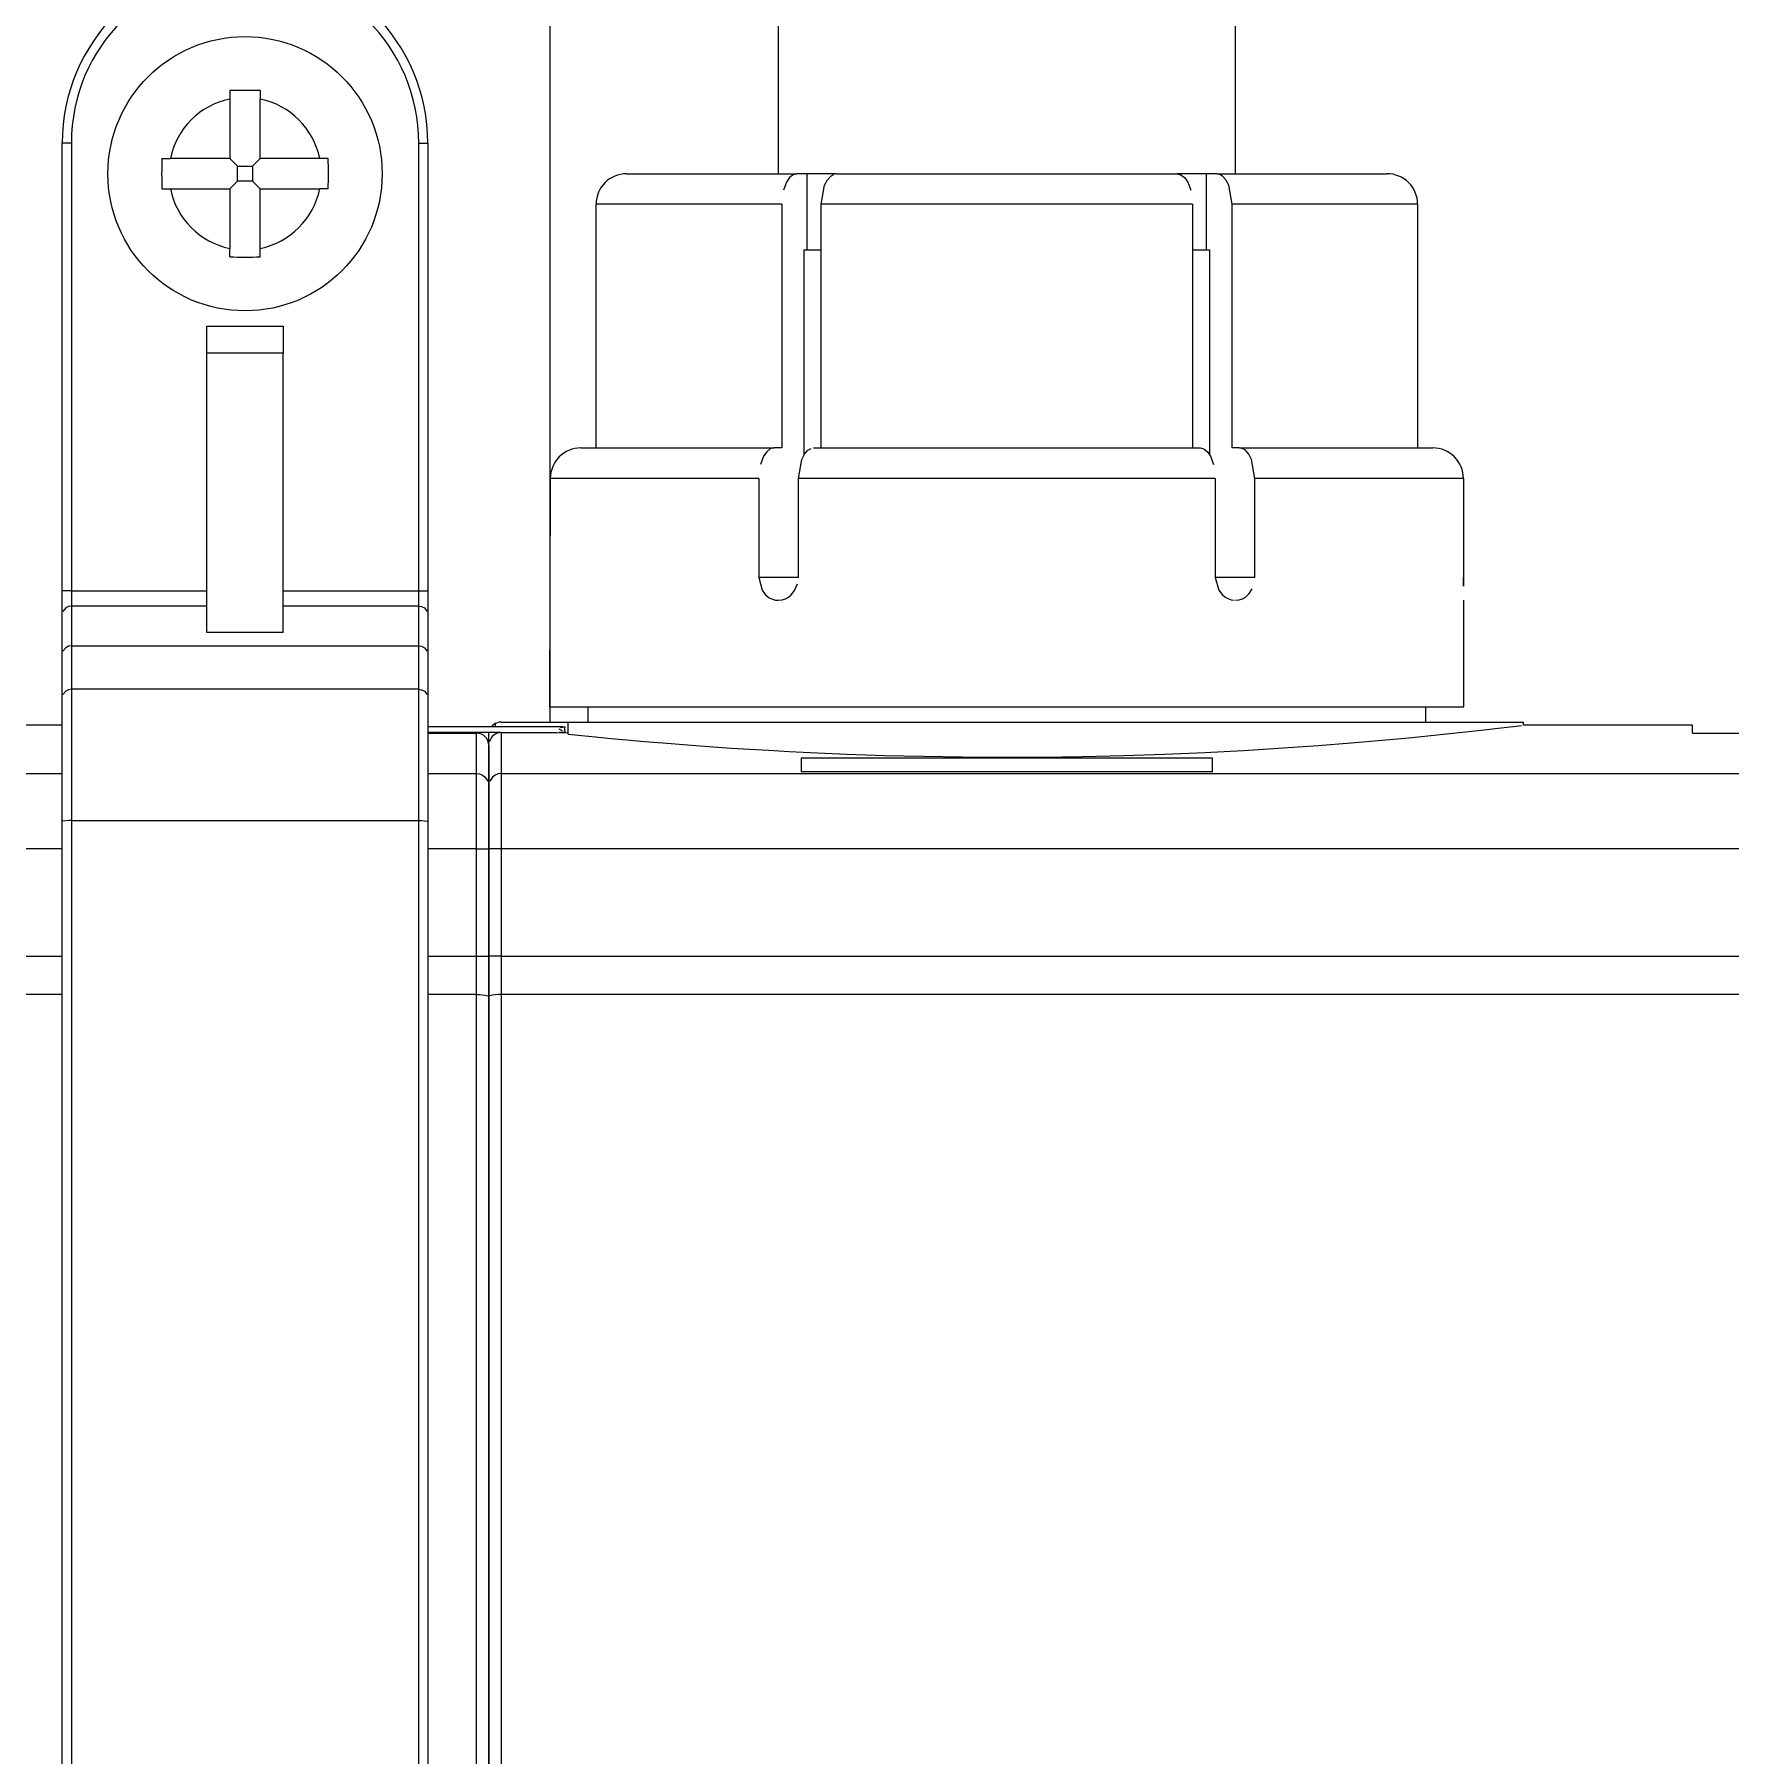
# Model space of a CAD drawing. Header units: millimetres. Extents: x 441156 to 441876, y 4514765 to 4515211.
# Drawn here: x 441489.9569 to 441490.2353, y 4514936.167 to 4514936.4494 of the extents above; entities that cross this region are included whole.
import ezdxf

# ---------------------------------------------------------------- set-up
doc = ezdxf.new("R2010")
doc.units = ezdxf.units.MM
for name, color, linetype in [('Collettore SL', 7, 'Continuous'), ('Flussometro', 1, 'Continuous'), ('Staffa', 8, 'Continuous')]:
    doc.layers.add(name, color=color, linetype=linetype)

msp = doc.modelspace()

# ---------------------------------------------------------------- linework, layer by layer
at = {"layer": 'Collettore SL', "color": 254, "linetype": 'Continuous'}
for p, q in [((441490.0477503174, 4514936.339062223), (441490.0477503174, 4514936.336562224)), ((441490.1852503174, 4514936.336562224), (441490.1852503174, 4514936.339062223)), ((441489.9615003174, 4514936.336063356), (441489.9512590252, 4514936.336063356)), ((441490.0215003174, 4514936.335859588), (441490.0315003174, 4514936.335859588)), ((441490.0315003174, 4514936.335859588), (441490.0426849187, 4514936.335873598)), ((441490.0325526534, 4514936.336323454), (441490.0325526534, 4514936.335860928)), ((441490.0335003174, 4514936.336562224), (441490.0445003174, 4514936.336562224)), ((441490.0440003175, 4514936.335843164), (441490.0440003175, 4514936.335754317)), ((441490.0440003175, 4514936.335126411), (441490.0440003175, 4514936.335754317)), ((441490.0440003175, 4514936.335126411), (441490.0440003175, 4514936.33495097)), ((441490.0445003174, 4514936.336562224), (441490.2012503174, 4514936.336562224)), ((441490.0445003174, 4514936.334609402), (441490.0445003174, 4514936.336562224)), ((441490.2012590252, 4514936.336063356), (441490.2012503174, 4514936.336562224)), ((441490.2290003175, 4514936.336063356), (441490.2012590252, 4514936.336063356)), ((441490.2290003175, 4514936.334767333), (441490.2290003175, 4514936.336063356)), ((441490.0215003174, 4514936.334906233), (441490.0315003174, 4514936.334906233)), ((441490.0215003174, 4514936.334755926), (441490.0295003174, 4514936.334753773)), ((441490.0295003174, 4514936.328120897), (441490.0295003174, 4514936.334753773)), ((441490.0315003174, 4514936.334912981), (441490.0334434622, 4514936.334907081)), ((441490.0315003174, 4514936.334906233), (441490.0315003174, 4514936.334912981)), ((441490.0315003174, 4514936.33278923), (441490.0315003174, 4514936.334906233)), ((441490.0315003174, 4514936.33274942), (441490.0315003174, 4514936.33278923)), ((441490.0315003174, 4514936.326143919), (441490.0315003174, 4514936.33274942)), ((441490.0315003174, 4514936.33274942), (441490.0315003174, 4514936.326143919)), ((441490.0334434622, 4514936.334907081), (441490.0426849187, 4514936.334878815)), ((441490.0335003174, 4514936.33484994), (441490.0335003174, 4514936.328120897)), ((441490.0335003174, 4514936.33484994), (441490.0445003174, 4514936.334815464)), ((441490.0426849187, 4514936.334878815), (441490.0426848975, 4514936.334821187)), ((441490.0440003175, 4514936.334817042), (441490.0440003175, 4514936.33495097)), ((441490.2290003175, 4514936.334767333), (441490.2795003174, 4514936.334753773)), ((441490.0827503175, 4514936.330682086), (441490.0827503175, 4514936.32840766)), ((441490.1502503174, 4514936.330682086), (441490.0827503175, 4514936.330682086)), ((441490.1502503174, 4514936.32840766), (441490.1502503174, 4514936.330682086)), ((441489.7835003174, 4514936.328120897), (441489.9615003174, 4514936.328120897)), ((441490.0215003174, 4514936.328120897), (441490.0295003174, 4514936.328120897)), ((441490.0295003174, 4514936.315764782), (441490.0295003174, 4514936.328120897)), ((441490.0335003174, 4514936.328120897), (441490.0335003174, 4514936.315764782)), ((441490.0335003174, 4514936.328120897), (441490.2795003174, 4514936.328120897)), ((441490.1502503174, 4514936.32840766), (441490.0827503175, 4514936.32840766)), ((441490.0315003174, 4514936.315764782), (441490.0315003174, 4514936.326143919)), ((441490.0315003174, 4514936.326143919), (441490.0315003174, 4514936.315764782)), ((441489.9615003174, 4514936.315764782), (441489.7835003174, 4514936.315764782)), ((441490.0295003174, 4514936.315764782), (441490.0215003174, 4514936.315764782)), ((441490.0295003174, 4514936.298153319), (441490.0295003174, 4514936.315764782)), ((441490.0295003174, 4514936.315764782), (441490.0315003174, 4514936.315764782)), ((441490.0335003174, 4514936.315764782), (441490.0315003174, 4514936.315764782)), ((441490.0315003174, 4514936.298153319), (441490.0315003174, 4514936.315764782)), ((441490.0315003174, 4514936.315764782), (441490.0315003174, 4514936.298153319)), ((441490.2795003174, 4514936.315764782), (441490.0335003174, 4514936.315764782)), ((441490.0335003174, 4514936.315764782), (441490.0335003174, 4514936.298153319)), ((441489.7835003174, 4514936.298153319), (441489.9615003174, 4514936.298153319)), ((441490.0215003174, 4514936.298153319), (441490.0295003174, 4514936.298153319)), ((441490.0295003174, 4514936.291894717), (441490.0295003174, 4514936.298153319)), ((441490.0295003174, 4514936.298153319), (441490.0315003174, 4514936.298153319)), ((441490.0335003174, 4514936.298153319), (441490.0315003174, 4514936.298153319)), ((441490.0315003174, 4514936.291477477), (441490.0315003174, 4514936.298153319)), ((441490.0315003174, 4514936.298153319), (441490.0315003174, 4514936.291477477)), ((441490.0335003174, 4514936.298153319), (441490.0335003174, 4514936.291894717)), ((441490.0335003174, 4514936.298153319), (441490.2795003174, 4514936.298153319)), ((441489.9615003174, 4514936.291894717), (441489.7835003174, 4514936.291894717)), ((441490.0295003174, 4514936.291894717), (441490.0215003174, 4514936.291894717)), ((441490.0295003174, 4514936.11122973), (441490.0295003174, 4514936.291894717)), ((441490.0315003174, 4514936.11164697), (441490.0315003174, 4514936.291477477)), ((441490.0315003174, 4514936.291477477), (441490.0315003174, 4514936.11164697)), ((441490.0335003174, 4514936.291894717), (441490.0335003174, 4514936.11122973)), ((441490.2795003174, 4514936.291894717), (441490.0335003174, 4514936.291894717))]:
    msp.add_line(p, q, dxfattribs=at)
for points in [[(441490.0426849187, 4514936.335873598, 0), (441490.0427887762, 4514936.335873624, 0), (441490.0428923685, 4514936.335873448, 0), (441490.0429979389, 4514936.335873056, 0), (441490.0431017014, 4514936.335872453, 0), (441490.0432000724, 4514936.335871668, 0), (441490.0432953424, 4514936.335870691, 0), (441490.0433894379, 4514936.33586949, 0), (441490.043478868, 4514936.3358681, 0), (441490.0435606733, 4514936.335866572, 0), (441490.0436368918, 4514936.335864882, 0), (441490.0437089166, 4514936.335862982, 0), (441490.0437739451, 4514936.335860931, 0), (441490.0438299723, 4514936.335858805, 0), (441490.0438785549, 4514936.335856561, 0), (441490.0439203965, 4514936.335854144, 0), (441490.0439536971, 4514936.335851632, 0), (441490.0439738538, 4514936.335849585, 0), (441490.0439883864, 4514936.335847499, 0), (441490.0439973276, 4514936.335845342, 0), (441490.0440003175, 4514936.335843164, 0)], [(441490.0440003175, 4514936.335754317, 0), (441490.0435716921, 4514936.335696205, 0), (441490.0432621976, 4514936.335632272, 0), (441490.0430711693, 4514936.335561375, 0), (441490.0430053282, 4514936.335484757, 0), (441490.0430052925, 4514936.335482865, 0)], [(441490.0430052925, 4514936.335482865, 0), (441490.0430646281, 4514936.335403058, 0), (441490.0432479503, 4514936.335316343, 0), (441490.043561087, 4514936.335223448, 0), (441490.0440003175, 4514936.335126411, 0)], [(441490.0445003174, 4514936.334609402, 0), (441490.046685179, 4514936.334383881, 0), (441490.0490299968, 4514936.334149499, 0), (441490.0515364042, 4514936.333907736, 0), (441490.0541584159, 4514936.33366453, 0), (441490.0570343509, 4514936.333409198, 0), (441490.0600594541, 4514936.333153539, 0), (441490.0654945392, 4514936.332727522, 0), (441490.0712821056, 4514936.332321011, 0), (441490.0773830232, 4514936.331945222, 0), (441490.0807658901, 4514936.331760207, 0), (441490.0842271493, 4514936.33158817, 0), (441490.0902586613, 4514936.331330146, 0), (441490.0933452595, 4514936.331218649, 0), (441490.0964431005, 4514936.331120741, 0), (441490.1028959421, 4514936.330961843, 0), (441490.109194572, 4514936.330865478, 0), (441490.1155348821, 4514936.330827104, 0), (441490.1220287081, 4514936.330848787, 0), (441490.1288884804, 4514936.330938715, 0), (441490.1357106431, 4514936.331096416, 0), (441490.1424450596, 4514936.331318816, 0), (441490.1490008805, 4514936.331598937, 0), (441490.1553336272, 4514936.331929049, 0), (441490.1586184519, 4514936.332123292, 0), (441490.1618269098, 4514936.332328177, 0), (441490.1676011297, 4514936.332734603, 0), (441490.1730231387, 4514936.33316029, 0), (441490.1780564581, 4514936.333593581, 0), (441490.1805802135, 4514936.333824629, 0), (441490.1829824376, 4514936.334053097, 0), (441490.1870968547, 4514936.334463747, 0), (441490.1907295538, 4514936.334846588, 0), (441490.1938556876, 4514936.335191235, 0), (441490.1953136136, 4514936.335356766, 0), (441490.1966195712, 4514936.335507633, 0), (441490.1986080153, 4514936.335742038, 0), (441490.2000498684, 4514936.335915552, 0), (441490.2009351268, 4514936.336023558, 0), (441490.2011778529, 4514936.336053368, 0), (441490.2012590252, 4514936.336063356, 0)], [(441490.0325526534, 4514936.334613698, 0), (441490.0325076576, 4514936.334588771, 0), (441490.0324633574, 4514936.334562598, 0), (441490.032419468, 4514936.334535001, 0), (441490.0323764575, 4514936.334506273, 0), (441490.0322913495, 4514936.334444177, 0), (441490.0322100589, 4514936.334377729, 0), (441490.0321608679, 4514936.334333754, 0), (441490.032113585, 4514936.334288534, 0), (441490.0320241328, 4514936.33419405, 0), (441490.0319408519, 4514936.334093695, 0), (441490.0318651337, 4514936.333989517, 0), (441490.0318164285, 4514936.333914363, 0), (441490.0317715297, 4514936.333838052, 0), (441490.0316922497, 4514936.33368134, 0), (441490.0316261862, 4514936.333518228, 0), (441490.0315742336, 4514936.333351806, 0), (441490.031542741, 4514936.333217232, 0), (441490.0315199749, 4514936.333081461, 0), (441490.0315058081, 4514936.33294397, 0), (441490.0315003804, 4514936.332805815, 0), (441490.0315003174, 4514936.33278923, 0)], [(441490.0440003175, 4514936.33495097, 0), (441490.0439960193, 4514936.334945071, 0), (441490.043983035, 4514936.334939155, 0), (441490.0439608902, 4514936.334933179, 0), (441490.0439296703, 4514936.334927276, 0), (441490.0438912812, 4514936.334921732, 0), (441490.0438446895, 4514936.33491634, 0), (441490.0437891919, 4514936.334911069, 0), (441490.0437256247, 4514936.334906043, 0), (441490.0436574944, 4514936.334901506, 0), (441490.043582577, 4514936.334897275, 0), (441490.0435000208, 4514936.334893336, 0), (441490.0434113221, 4514936.33488979, 0), (441490.043321245, 4514936.334886804, 0), (441490.0432265723, 4514936.334884245, 0), (441490.0431264043, 4514936.334882113, 0), (441490.0430227256, 4514936.334880479, 0), (441490.0429401692, 4514936.334879566, 0), (441490.0428563699, 4514936.334878979, 0), (441490.0427708955, 4514936.334878725, 0), (441490.0426849187, 4514936.334878815, 0)], [(441490.0295003174, 4514936.328120897, 0), (441490.0295701164, 4514936.328119692, 0), (441490.0296398304, 4514936.328116081, 0), (441490.0297093744, 4514936.328110066, 0), (441490.0297786637, 4514936.328101656, 0), (441490.0298476138, 4514936.328090861, 0), (441490.0299161408, 4514936.328077695, 0), (441490.0299841612, 4514936.328062172, 0), (441490.0300515922, 4514936.328044312, 0), (441490.0301183514, 4514936.328024137, 0), (441490.0301843577, 4514936.328001671, 0), (441490.0302495306, 4514936.327976941, 0), (441490.0303137907, 4514936.327949977, 0), (441490.0303770597, 4514936.327920815, 0), (441490.0304392605, 4514936.327889486, 0), (441490.0305003175, 4514936.327856032, 0), (441490.030560156, 4514936.327820491, 0), (441490.0306187032, 4514936.327782908, 0), (441490.0306758879, 4514936.327743327, 0), (441490.0307316404, 4514936.327701799, 0), (441490.0307858926, 4514936.327658372, 0), (441490.0308385786, 4514936.327613099, 0), (441490.0308896342, 4514936.327566038, 0), (441490.030938997, 4514936.327517243, 0), (441490.0309866071, 4514936.327466775, 0), (441490.0310324063, 4514936.327414695, 0), (441490.031076339, 4514936.327361068, 0), (441490.0311183514, 4514936.327305957, 0), (441490.0311583926, 4514936.32724943, 0), (441490.0311964136, 4514936.327191557, 0), (441490.0312323683, 4514936.327132408, 0), (441490.0312662126, 4514936.327072053, 0), (441490.0312979055, 4514936.327010568, 0), (441490.0313274083, 4514936.326948028, 0), (441490.0313546851, 4514936.326884507, 0), (441490.0313797027, 4514936.326820085, 0), (441490.0314024304, 4514936.326754838, 0), (441490.0314228408, 4514936.326688848, 0), (441490.0314409089, 4514936.326622193, 0), (441490.0314566126, 4514936.326554955, 0), (441490.0314699329, 4514936.326487217, 0), (441490.0314808536, 4514936.32641906, 0), (441490.0314893613, 4514936.326350569, 0), (441490.0314954455, 4514936.326281825, 0), (441490.0314990991, 4514936.326212914, 0), (441490.0315003174, 4514936.326143919, 0)], [(441490.0335003174, 4514936.328120897, 0), (441490.0334305185, 4514936.328119692, 0), (441490.0333608045, 4514936.328116081, 0), (441490.0332912605, 4514936.328110066, 0), (441490.0332219712, 4514936.328101656, 0), (441490.0331530211, 4514936.328090861, 0), (441490.0330844941, 4514936.328077695, 0), (441490.0330164736, 4514936.328062172, 0), (441490.0329490427, 4514936.328044312, 0), (441490.0328822834, 4514936.328024137, 0), (441490.0328162772, 4514936.328001671, 0), (441490.0327511043, 4514936.327976941, 0), (441490.0326868442, 4514936.327949977, 0), (441490.0326235751, 4514936.327920815, 0), (441490.0325613743, 4514936.327889486, 0), (441490.0325003174, 4514936.327856032, 0), (441490.0324404789, 4514936.327820491, 0), (441490.0323819316, 4514936.327782908, 0), (441490.0323247469, 4514936.327743327, 0), (441490.0322689945, 4514936.327701799, 0), (441490.0322147422, 4514936.327658372, 0), (441490.0321620562, 4514936.327613099, 0), (441490.0321110007, 4514936.327566038, 0), (441490.0320616378, 4514936.327517243, 0), (441490.0320140278, 4514936.327466775, 0), (441490.0319682286, 4514936.327414695, 0), (441490.0319242959, 4514936.327361068, 0), (441490.0318822835, 4514936.327305957, 0), (441490.0318422423, 4514936.32724943, 0), (441490.0318042213, 4514936.327191557, 0), (441490.0317682666, 4514936.327132408, 0), (441490.0317344223, 4514936.327072053, 0), (441490.0317027293, 4514936.327010568, 0), (441490.0316732265, 4514936.326948028, 0), (441490.0316459498, 4514936.326884507, 0), (441490.0316209322, 4514936.326820085, 0), (441490.0315982044, 4514936.326754838, 0), (441490.0315777941, 4514936.326688848, 0), (441490.031559726, 4514936.326622193, 0), (441490.0315440223, 4514936.326554955, 0), (441490.0315307019, 4514936.326487217, 0), (441490.0315197813, 4514936.32641906, 0), (441490.0315112736, 4514936.326350569, 0), (441490.0315051893, 4514936.326281825, 0), (441490.0315015358, 4514936.326212914, 0), (441490.0315003174, 4514936.326143919, 0)], [(441489.9630003175, 4514936.320455349, 0), (441489.9629479682, 4514936.320455187, 0), (441489.9628956827, 4514936.320454703, 0), (441489.9628435248, 4514936.320453894, 0), (441489.9627915578, 4514936.320452766, 0), (441489.9627398452, 4514936.320451315, 0), (441489.9626884499, 4514936.320449547, 0), (441489.9626374346, 4514936.320447463, 0), (441489.9625868614, 4514936.320445064, 0), (441489.9625367919, 4514936.320442354, 0), (441489.9624872872, 4514936.320439338, 0), (441489.9624384075, 4514936.320436017, 0), (441489.9623902125, 4514936.320432395, 0), (441489.9623427607, 4514936.320428479, 0), (441489.9622961101, 4514936.320424272, 0), (441489.9622503174, 4514936.320419778, 0), (441489.9622054385, 4514936.320415005, 0), (441489.9621615281, 4514936.320409958, 0), (441489.9621186396, 4514936.320404642, 0), (441489.9620768252, 4514936.320399066, 0), (441489.962036136, 4514936.320393233, 0), (441489.9619966215, 4514936.320387153, 0), (441489.9619583299, 4514936.320380833, 0), (441489.9619213077, 4514936.32037428, 0), (441489.9618856002, 4514936.320367502, 0), (441489.9618512508, 4514936.320360508, 0), (441489.9618183013, 4514936.320353306, 0), (441489.961786792, 4514936.320345905, 0), (441489.9617567611, 4514936.320338313, 0), (441489.9617282453, 4514936.320330541, 0), (441489.9617012793, 4514936.320322597, 0), (441489.9616758961, 4514936.320314492, 0), (441489.9616521264, 4514936.320306235, 0), (441489.9616299993, 4514936.320297835, 0), (441489.9616095417, 4514936.320289304, 0), (441489.9615907785, 4514936.320280653, 0), (441489.9615737327, 4514936.320271891, 0), (441489.9615584249, 4514936.320263028, 0), (441489.9615448738, 4514936.320254076, 0), (441489.961533096, 4514936.320245047, 0), (441489.9615231058, 4514936.32023595, 0), (441489.9615149153, 4514936.320226796, 0), (441489.9615085346, 4514936.320217598, 0), (441489.9615039714, 4514936.320208366, 0), (441489.9615012312, 4514936.320199111, 0), (441489.9615003174, 4514936.320189846, 0)], [(441490.0200003174, 4514936.320455349, 0), (441490.0200526667, 4514936.320455187, 0), (441490.0201049522, 4514936.320454703, 0), (441490.0201571101, 4514936.320453894, 0), (441490.0202090771, 4514936.320452766, 0), (441490.0202607897, 4514936.320451315, 0), (441490.020312185, 4514936.320449547, 0), (441490.0203632003, 4514936.320447463, 0), (441490.0204137735, 4514936.320445064, 0), (441490.0204638429, 4514936.320442354, 0), (441490.0205133476, 4514936.320439338, 0), (441490.0205622273, 4514936.320436017, 0), (441490.0206104224, 4514936.320432395, 0), (441490.0206578742, 4514936.320428479, 0), (441490.0207045248, 4514936.320424272, 0), (441490.0207503174, 4514936.320419778, 0), (441490.0207951964, 4514936.320415005, 0), (441490.0208391068, 4514936.320409958, 0), (441490.0208819953, 4514936.320404642, 0), (441490.0209238097, 4514936.320399066, 0), (441490.0209644989, 4514936.320393233, 0), (441490.0210040134, 4514936.320387153, 0), (441490.021042305, 4514936.320380833, 0), (441490.0210793272, 4514936.32037428, 0), (441490.0211150346, 4514936.320367502, 0), (441490.0211493841, 4514936.320360508, 0), (441490.0211823336, 4514936.320353306, 0), (441490.0212138429, 4514936.320345905, 0), (441490.0212438738, 4514936.320338313, 0), (441490.0212723896, 4514936.320330541, 0), (441490.0212993555, 4514936.320322597, 0), (441490.0213247388, 4514936.320314492, 0), (441490.0213485085, 4514936.320306235, 0), (441490.0213706356, 4514936.320297835, 0), (441490.0213910932, 4514936.320289304, 0), (441490.0214098564, 4514936.320280653, 0), (441490.0214269022, 4514936.320271891, 0), (441490.02144221, 4514936.320263028, 0), (441490.021455761, 4514936.320254076, 0), (441490.0214675388, 4514936.320245047, 0), (441490.0214775291, 4514936.32023595, 0), (441490.0214857195, 4514936.320226796, 0), (441490.0214921003, 4514936.320217598, 0), (441490.0214966635, 4514936.320208366, 0), (441490.0214994037, 4514936.320199111, 0), (441490.0215003174, 4514936.320189846, 0)], [(441490.0295003174, 4514936.291894717, 0), (441490.0295701164, 4514936.291894463, 0), (441490.0296398304, 4514936.291893701, 0), (441490.0297093744, 4514936.291892432, 0), (441490.0297786637, 4514936.291890657, 0), (441490.0298476138, 4514936.291888379, 0), (441490.0299161408, 4514936.291885599, 0), (441490.0299841612, 4514936.291882323, 0), (441490.0300515922, 4514936.291878554, 0), (441490.0301183514, 4514936.291874296, 0), (441490.0301843577, 4514936.291869555, 0), (441490.0302495306, 4514936.291864336, 0), (441490.0303137907, 4514936.291858645, 0), (441490.0303770597, 4514936.29185249, 0), (441490.0304392605, 4514936.291845879, 0), (441490.0305003175, 4514936.291838817, 0), (441490.030560156, 4514936.291831316, 0), (441490.0306187032, 4514936.291823385, 0), (441490.0306758879, 4514936.291815031, 0), (441490.0307316404, 4514936.291806267, 0), (441490.0307858926, 4514936.291797101, 0), (441490.0308385786, 4514936.291787547, 0), (441490.0308896342, 4514936.291777615, 0), (441490.030938997, 4514936.291767317, 0), (441490.0309866071, 4514936.291756665, 0), (441490.0310324063, 4514936.291745674, 0), (441490.031076339, 4514936.291734356, 0), (441490.0311183514, 4514936.291722725, 0), (441490.0311583926, 4514936.291710795, 0), (441490.0311964136, 4514936.291698581, 0), (441490.0312323683, 4514936.291686097, 0), (441490.0312662126, 4514936.291673359, 0), (441490.0312979055, 4514936.291660383, 0), (441490.0313274083, 4514936.291647184, 0), (441490.0313546851, 4514936.291633778, 0), (441490.0313797027, 4514936.291620182, 0), (441490.0314024304, 4514936.291606411, 0), (441490.0314228408, 4514936.291592484, 0), (441490.0314409089, 4514936.291578417, 0), (441490.0314566126, 4514936.291564226, 0), (441490.0314699329, 4514936.29154993, 0), (441490.0314808536, 4514936.291535546, 0), (441490.0314893613, 4514936.291521091, 0), (441490.0314954455, 4514936.291506582, 0), (441490.0314990991, 4514936.291492038, 0), (441490.0315003174, 4514936.291477477, 0)], [(441490.0335003174, 4514936.291894717, 0), (441490.0334305185, 4514936.291894463, 0), (441490.0333608045, 4514936.291893701, 0), (441490.0332912605, 4514936.291892432, 0), (441490.0332219712, 4514936.291890657, 0), (441490.0331530211, 4514936.291888379, 0), (441490.0330844941, 4514936.291885599, 0), (441490.0330164736, 4514936.291882323, 0), (441490.0329490427, 4514936.291878554, 0), (441490.0328822834, 4514936.291874296, 0), (441490.0328162772, 4514936.291869555, 0), (441490.0327511043, 4514936.291864336, 0), (441490.0326868442, 4514936.291858645, 0), (441490.0326235751, 4514936.29185249, 0), (441490.0325613743, 4514936.291845879, 0), (441490.0325003174, 4514936.291838817, 0), (441490.0324404789, 4514936.291831316, 0), (441490.0323819316, 4514936.291823385, 0), (441490.0323247469, 4514936.291815031, 0), (441490.0322689945, 4514936.291806267, 0), (441490.0322147422, 4514936.291797101, 0), (441490.0321620562, 4514936.291787547, 0), (441490.0321110007, 4514936.291777615, 0), (441490.0320616378, 4514936.291767317, 0), (441490.0320140278, 4514936.291756665, 0), (441490.0319682286, 4514936.291745674, 0), (441490.0319242959, 4514936.291734356, 0), (441490.0318822835, 4514936.291722725, 0), (441490.0318422423, 4514936.291710795, 0), (441490.0318042213, 4514936.291698581, 0), (441490.0317682666, 4514936.291686097, 0), (441490.0317344223, 4514936.291673359, 0), (441490.0317027293, 4514936.291660383, 0), (441490.0316732265, 4514936.291647184, 0), (441490.0316459498, 4514936.291633778, 0), (441490.0316209322, 4514936.291620182, 0), (441490.0315982044, 4514936.291606411, 0), (441490.0315777941, 4514936.291592484, 0), (441490.031559726, 4514936.291578417, 0), (441490.0315440223, 4514936.291564226, 0), (441490.0315307019, 4514936.29154993, 0), (441490.0315197813, 4514936.291535546, 0), (441490.0315112736, 4514936.291521091, 0), (441490.0315051893, 4514936.291506582, 0), (441490.0315015358, 4514936.291492038, 0), (441490.0315003174, 4514936.291477477, 0)]]:
    msp.add_polyline3d(points, dxfattribs=at)
for centre, radius, start, end in [((441490.0335004095, 4514936.334562073), 0.002000176773845341, 118.2836077560888, 139.5181544073219), ((441490.0335003174, 4514936.334562223), 0.00199999999999978, 90, 118.2833302842241), ((441490.0294962644, 4514936.332752352), 0.002002813181127827, 359.9161678290432, 89.8839724256433), ((441490.0334937854, 4514936.33285652), 0.001993406944200693, 89.81225450562052, 118.1731815704158)]:
    msp.add_arc(centre, radius, start, end, dxfattribs=at)
at = {"layer": 'Flussometro', "color": 254, "linetype": 'Continuous'}
for p, q in [((441490.0790003174, 4514936.591562224), (441490.0790003174, 4514936.426562224)), ((441490.1540003174, 4514936.426562224), (441490.1540003174, 4514936.591562224)), ((441490.0541129188, 4514936.426562224), (441490.0820590229, 4514936.426562224)), ((441490.0837527222, 4514936.426562224), (441490.0820590229, 4514936.426562224)), ((441490.0837527222, 4514936.414062223), (441490.0837527222, 4514936.426562224)), ((441490.0885542134, 4514936.426562224), (441490.0837527222, 4514936.426562224)), ((441490.0885542134, 4514936.426562224), (441490.1444464215, 4514936.426562224)), ((441490.1492479127, 4514936.426562224), (441490.1444464215, 4514936.426562224)), ((441490.1492479127, 4514936.414062223), (441490.1492479127, 4514936.426562224)), ((441490.150941612, 4514936.426562224), (441490.1492479127, 4514936.426562224)), ((441490.150941612, 4514936.426562224), (441490.178887716, 4514936.426562224)), ((441490.0795548458, 4514936.421562224), (441490.0491045646, 4514936.421562224)), ((441490.0491045646, 4514936.381562224), (441490.0491045646, 4514936.421562224)), ((441490.0795548458, 4514936.421562224), (441490.0795548458, 4514936.381562224)), ((441490.0860500363, 4514936.381562224), (441490.0860500363, 4514936.421562224)), ((441490.1469505986, 4514936.421562224), (441490.0860500363, 4514936.421562224)), ((441490.1469505986, 4514936.421562224), (441490.1469505986, 4514936.381562224)), ((441490.1534457891, 4514936.381562224), (441490.1534457891, 4514936.421562224)), ((441490.1838960703, 4514936.421562224), (441490.1534457891, 4514936.421562224)), ((441490.1838960703, 4514936.421562224), (441490.1838960703, 4514936.381562224)), ((441490.0832527222, 4514936.380491567), (441490.0832527222, 4514936.414062223)), ((441490.0832527222, 4514936.414062223), (441490.0860500363, 4514936.414062223)), ((441490.1469505986, 4514936.414062223), (441490.1497479127, 4514936.414062223)), ((441490.1497479127, 4514936.414062223), (441490.1497479127, 4514936.380493348)), ((441490.046600836, 4514936.381562224), (441490.0783029814, 4514936.381562224)), ((441490.0795548458, 4514936.381562224), (441490.0783029814, 4514936.381562224)), ((441490.084798172, 4514936.381562224), (441490.1482024629, 4514936.381562224)), ((441490.1546976534, 4514936.381562224), (441490.1534457891, 4514936.381562224)), ((441490.1546976534, 4514936.381562224), (441490.1863997988, 4514936.381562224)), ((441490.0415003175, 4514936.339062223), (441490.0415941261, 4514936.376562224)), ((441490.0757996265, 4514936.376562224), (441490.0415941261, 4514936.376562224)), ((441490.0757996265, 4514936.376562224), (441490.0757996265, 4514936.360312223)), ((441490.1507058179, 4514936.376562224), (441490.082294817, 4514936.376562224)), ((441490.082294817, 4514936.360312223), (441490.082294817, 4514936.376562224)), ((441490.1507058179, 4514936.376562224), (441490.1507058179, 4514936.360312223)), ((441490.1572010083, 4514936.360312223), (441490.1572010083, 4514936.376562224)), ((441490.1914065088, 4514936.376562224), (441490.1572010083, 4514936.376562224)), ((441490.1914065088, 4514936.376562224), (441490.1914065088, 4514936.360312223)), ((441490.082294817, 4514936.360312223), (441490.0757996265, 4514936.360312223)), ((441490.1572010083, 4514936.360312223), (441490.1507058179, 4514936.360312223)), ((441490.1915003174, 4514936.339062223), (441490.1915003174, 4514936.35656531)), ((441490.0415003175, 4514936.339062223), (441490.1915003174, 4514936.339062223))]:
    msp.add_line(p, q, dxfattribs=at)
for points in [[(441490.0820590229, 4514936.426562224, 0), (441490.0818508085, 4514936.426544884, 0), (441490.0816440285, 4514936.426493103, 0), (441490.0814342516, 4514936.426404105, 0), (441490.0812290341, 4514936.426279653, 0), (441490.0810354199, 4514936.426125474, 0), (441490.080848867, 4514936.425939711, 0), (441490.0806656449, 4514936.425716789, 0), (441490.0804926119, 4514936.425463387, 0), (441490.0803356221, 4514936.425189867, 0), (441490.0801905245, 4514936.424891232, 0), (441490.0800547224, 4514936.424559747, 0), (441490.0799335832, 4514936.424206262, 0), (441490.079830977, 4514936.423844696, 0), (441490.0797437271, 4514936.423467347, 0), (441490.0796706664, 4514936.423065218, 0), (441490.0796150505, 4514936.422652076, 0), (441490.0795889113, 4514936.422384156, 0), (441490.0795701267, 4514936.422113781, 0), (441490.0795586719, 4514936.421838425, 0), (441490.0795548458, 4514936.421562224, 0)], [(441490.0860500363, 4514936.421562224, 0), (441490.0860586037, 4514936.421975492, 0), (441490.0860844842, 4514936.422388759, 0), (441490.0861286218, 4514936.422805063, 0), (441490.0861908399, 4514936.423215296, 0), (441490.0862673309, 4514936.423599589, 0), (441490.0863601469, 4514936.423972425, 0), (441490.0864706745, 4514936.424336043, 0), (441490.0865972398, 4514936.424681987, 0), (441490.0867330717, 4514936.424994265, 0), (441490.0868824146, 4514936.425284932, 0), (441490.0870469433, 4514936.425555187, 0), (441490.0872236811, 4514936.425798164, 0), (441490.0874037528, 4514936.42600341, 0), (441490.0875930175, 4514936.426179292, 0), (441490.0877932562, 4514936.426325827, 0), (441490.088000521, 4514936.426438496, 0), (441490.0881363738, 4514936.426492144, 0), (441490.0882739216, 4514936.426530812, 0), (441490.0884136278, 4514936.42655434, 0), (441490.0885542134, 4514936.426562224, 0)], [(441490.1444464215, 4514936.426562224, 0), (441490.1446539187, 4514936.426545033, 0), (441490.1448614159, 4514936.426493103, 0), (441490.1450704354, 4514936.426404529, 0), (441490.1452764103, 4514936.426279653, 0), (441490.145469371, 4514936.426126091, 0), (441490.1456565774, 4514936.425939711, 0), (441490.1458391531, 4514936.425717694, 0), (441490.1460128324, 4514936.425463387, 0), (441490.1461693078, 4514936.425190883, 0), (441490.1463149199, 4514936.424891232, 0), (441490.1464502618, 4514936.42456103, 0), (441490.1465718611, 4514936.424206262, 0), (441490.1466741509, 4514936.423845992, 0), (441490.1467617173, 4514936.423467347, 0), (441490.146834557, 4514936.42306673, 0), (441490.1468903938, 4514936.422652076, 0), (441490.1469165022, 4514936.42238456, 0), (441490.1469353177, 4514936.422113781, 0), (441490.1469467637, 4514936.421838848, 0), (441490.1469505986, 4514936.421562224, 0)], [(441490.1534457891, 4514936.421562224, 0), (441490.1534371472, 4514936.421976922, 0), (441490.1534113411, 4514936.422388759, 0), (441490.1533669923, 4514936.422806572, 0), (441490.1533049854, 4514936.423215296, 0), (441490.1532281879, 4514936.423600887, 0), (441490.1531356784, 4514936.423972425, 0), (441490.1530247029, 4514936.424337324, 0), (441490.1528985856, 4514936.424681987, 0), (441490.1527622499, 4514936.424995286, 0), (441490.1526134107, 4514936.425284932, 0), (441490.1524482484, 4514936.425556099, 0), (441490.1522721443, 4514936.425798164, 0), (441490.1520914274, 4514936.426004044, 0), (441490.1519028079, 4514936.426179292, 0), (441490.1517018193, 4514936.426326269, 0), (441490.1514953044, 4514936.426438496, 0), (441490.1513592419, 4514936.42649221, 0), (441490.1512219038, 4514936.426530812, 0), (441490.1510819776, 4514936.426554359, 0), (441490.150941612, 4514936.426562224, 0)], [(441490.0783029814, 4514936.381562224, 0), (441490.0780948903, 4514936.381544893, 0), (441490.077888233, 4514936.381493134, 0), (441490.0776785802, 4514936.381404181, 0), (441490.0774734845, 4514936.381279793, 0), (441490.0772799868, 4514936.381125698, 0), (441490.0770935453, 4514936.380940042, 0), (441490.0769104331, 4514936.380717258, 0), (441490.0767375006, 4514936.380464019, 0), (441490.0765805659, 4514936.380190626, 0), (441490.0764355151, 4514936.379892131, 0), (441490.0762997527, 4514936.379560812, 0), (441490.0761786397, 4514936.379207509, 0), (441490.0760760122, 4514936.378846006, 0), (441490.0759887353, 4514936.378468721, 0), (441490.0759156406, 4514936.378066662, 0), (441490.0758599824, 4514936.377653586, 0), (441490.0758337778, 4514936.377385304, 0), (441490.0758149463, 4514936.37711456, 0), (441490.0758034624, 4514936.376838815, 0), (441490.0757996265, 4514936.376562224, 0)], [(441490.082294817, 4514936.376562224, 0), (441490.0823033858, 4514936.376975586, 0), (441490.0823292706, 4514936.377388948, 0), (441490.0823734155, 4514936.377805345, 0), (441490.0824356448, 4514936.378215671, 0), (441490.0825121508, 4514936.378600053, 0), (441490.0826049868, 4514936.378972975, 0), (441490.0827155409, 4514936.379336677, 0), (441490.0828421395, 4514936.379682695, 0), (441490.0829779909, 4514936.379994995, 0), (441490.0831273569, 4514936.380285676, 0), (441490.083291915, 4514936.380555935, 0), (441490.0834686875, 4514936.3807989, 0), (441490.0836487401, 4514936.38100406, 0), (441490.0838379842, 4514936.381179849, 0), (441490.0840382027, 4514936.381326284, 0), (441490.084245446, 4514936.381438844, 0), (441490.0843810672, 4514936.381492342, 0), (441490.0845183769, 4514936.3815309, 0), (441490.0846578364, 4514936.381554362, 0), (441490.084798172, 4514936.381562224, 0)], [(441490.1482024629, 4514936.381562224, 0), (441490.1484098371, 4514936.381545042, 0), (441490.1486172113, 4514936.381493134, 0), (441490.1488261072, 4514936.381404605, 0), (441490.1490319598, 4514936.381279793, 0), (441490.1492248047, 4514936.381126314, 0), (441490.149411899, 4514936.380940042, 0), (441490.1495943656, 4514936.380718161, 0), (441490.1497679438, 4514936.380464019, 0), (441490.1499243643, 4514936.38019164, 0), (441490.1500699293, 4514936.379892131, 0), (441490.150205232, 4514936.379562094, 0), (441490.1503268047, 4514936.379207509, 0), (441490.1504291157, 4514936.378847302, 0), (441490.150516709, 4514936.378468721, 0), (441490.1505895827, 4514936.378068171, 0), (441490.1506454619, 4514936.377653586, 0), (441490.1506716355, 4514936.377385709, 0), (441490.1506904981, 4514936.37711456, 0), (441490.1507019732, 4514936.376839241, 0), (441490.1507058179, 4514936.376562224, 0)], [(441490.1572010083, 4514936.376562224, 0), (441490.1571923651, 4514936.376977016, 0), (441490.1571665548, 4514936.377388948, 0), (441490.1571221985, 4514936.377806854, 0), (441490.1570601806, 4514936.378215671, 0), (441490.1569833679, 4514936.378601352, 0), (441490.1568908386, 4514936.378972975, 0), (441490.1567798362, 4514936.379337958, 0), (441490.1566536858, 4514936.379682695, 0), (441490.1565173305, 4514936.379996018, 0), (441490.1563684684, 4514936.380285676, 0), (441490.1562032761, 4514936.380556847, 0), (441490.1560271379, 4514936.3807989, 0), (441490.1558464399, 4514936.381004692, 0), (441490.1556578412, 4514936.381179849, 0), (441490.1554568722, 4514936.381326727, 0), (441490.1552503794, 4514936.381438844, 0), (441490.1551145493, 4514936.381492406, 0), (441490.1549774486, 4514936.3815309, 0), (441490.1548377698, 4514936.381554381, 0), (441490.1546976534, 4514936.381562224, 0)], [(441490.0757996265, 4514936.360312223, 0), (441490.0758105217, 4514936.360001052, 0), (441490.0758430655, 4514936.359692028, 0), (441490.075899016, 4514936.359378519, 0), (441490.0759772958, 4514936.359071831, 0), (441490.0760743286, 4514936.358782505, 0), (441490.0761913359, 4514936.358503721, 0), (441490.0763318758, 4514936.358229917, 0), (441490.0764918289, 4514936.357971296, 0), (441490.0766650483, 4514936.357736181, 0), (441490.0768544965, 4514936.357518821, 0), (441490.0770651541, 4514936.357315331, 0), (441490.0772902529, 4514936.357133705, 0), (441490.0775215194, 4514936.356979422, 0), (441490.0777634432, 4514936.356848129, 0), (441490.0780218801, 4514936.356738062, 0), (441490.0782880698, 4514936.356654111, 0), (441490.0785521446, 4514936.35659827, 0), (441490.0788199403, 4514936.356568022, 0), (441490.0790003521, 4514936.356562223, 0)], [(441490.0790003521, 4514936.356562223, 0), (441490.0790974952, 4514936.356563927, 0), (441490.07937502, 4514936.356587185, 0), (441490.0796424904, 4514936.356635867, 0), (441490.0799061392, 4514936.356709835, 0), (441490.0801714844, 4514936.3568119, 0), (441490.0804288372, 4514936.356939447, 0), (441490.0806695101, 4514936.357087084, 0), (441490.0808990771, 4514936.357256913, 0), (441490.0811219257, 4514936.357453675, 0), (441490.0813295667, 4514936.357671262, 0), (441490.0815154012, 4514936.357901487, 0), (441490.0816839716, 4514936.358148342, 0), (441490.0818380442, 4514936.358417999, 0), (441490.0819713196, 4514936.358701502, 0), (441490.082079834, 4514936.358988342, 0), (441490.0821669074, 4514936.35928433, 0), (441490.0822333612, 4514936.359596365, 0), (441490.0822758903, 4514936.359913643, 0), (441490.0822900782, 4514936.360112649, 0), (441490.082294817, 4514936.360312223, 0)], [(441490.1507058179, 4514936.360312223, 0), (441490.1507173616, 4514936.360001052, 0), (441490.1507518243, 4514936.359692028, 0), (441490.1508110287, 4514936.359378519, 0), (441490.1508937564, 4514936.359071831, 0), (441490.1509961397, 4514936.358782505, 0), (441490.1511193559, 4514936.358503721, 0), (441490.1512670058, 4514936.358229917, 0), (441490.15143459, 4514936.357971296, 0), (441490.1516155226, 4514936.357736181, 0), (441490.1518127556, 4514936.357518821, 0), (441490.1520312723, 4514936.357315331, 0), (441490.1522638514, 4514936.357133705, 0), (441490.1525018168, 4514936.356979422, 0), (441490.1527496916, 4514936.356848129, 0), (441490.1530132929, 4514936.356738062, 0), (441490.1532835315, 4514936.356654111, 0), (441490.1535503498, 4514936.35659827, 0), (441490.1538196506, 4514936.356568022, 0), (441490.1540003521, 4514936.356562223, 0)], [(441490.1540003521, 4514936.356562223, 0), (441490.1540974088, 4514936.356563927, 0), (441490.1543737761, 4514936.356587185, 0), (441490.1546388433, 4514936.356635867, 0), (441490.1548989035, 4514936.356709835, 0), (441490.1551594145, 4514936.3568119, 0), (441490.1554109225, 4514936.356939447, 0), (441490.1556450994, 4514936.357087084, 0), (441490.1558675534, 4514936.357256913, 0), (441490.156082641, 4514936.357453675, 0), (441490.1562822997, 4514936.357671262, 0), (441490.1564603762, 4514936.357901487, 0), (441490.1566214114, 4514936.358148342, 0), (441490.1567681838, 4514936.358417999, 0), (441490.1568948268, 4514936.358701502, 0), (441490.1569977253, 4514936.358988342, 0), (441490.157080151, 4514936.35928433, 0), (441490.1571429755, 4514936.359596365, 0), (441490.1571831421, 4514936.359913643, 0), (441490.1571965358, 4514936.360112649, 0), (441490.1572010083, 4514936.360312223, 0)]]:
    msp.add_polyline3d(points, dxfattribs=at)
for centre, radius, start, end in [((441490.0541063238, 4514936.421554611), 0.005005083750811989, 89.92454121885257, 179.9128017693291), ((441490.1788954159, 4514936.421555813), 0.005003357747314086, 0.07344893960426101, 90.0881212110902), ((441490.0465955462, 4514936.376556105), 0.005004079301194064, 89.93945707189452, 179.929909808554), ((441490.1864059793, 4514936.376557066), 0.005002694482640901, 0.05909470045453704, 90.07074968208451), ((441490.266598604, 4514936.360320261), 0.07519222761189881, 180.0061240116545, 182.8647815825998)]:
    msp.add_arc(centre, radius, start, end, dxfattribs=at)
at = {"layer": 'Staffa', "color": 254, "linetype": 'Continuous'}
for p, q in [((441490.0415003175, 4514936.457280193), (441490.0415003175, 4514936.336562224)), ((441489.9890003175, 4514936.440216388), (441489.9890003175, 4514936.438809673)), ((441489.9940003174, 4514936.440216388), (441489.9940003174, 4514936.438809673)), ((441489.9890003175, 4514936.438809673), (441489.9890003175, 4514936.429062225)), ((441489.9940003174, 4514936.429062225), (441489.9940003174, 4514936.438809673)), ((441489.9630003175, 4514936.431562223), (441489.9615003174, 4514936.431562223)), ((441489.9615003174, 4514936.358118599), (441489.9615003174, 4514936.431562223)), ((441489.9630003175, 4514936.431562223), (441489.9630003175, 4514936.358118599)), ((441490.0200003174, 4514936.358118599), (441490.0200003174, 4514936.431562223)), ((441490.0200003174, 4514936.431562223), (441490.0215003174, 4514936.431562223)), ((441490.0215003174, 4514936.431562223), (441490.0215003174, 4514936.358118599)), ((441489.9778461547, 4514936.429062225), (441489.9792528687, 4514936.429062225)), ((441489.9890003175, 4514936.429062225), (441489.9792528687, 4514936.429062225)), ((441489.9902503174, 4514936.427812224), (441489.9890003175, 4514936.429062225)), ((441489.9927503174, 4514936.427812224), (441489.9940003174, 4514936.429062225)), ((441490.0037477661, 4514936.429062225), (441489.9940003174, 4514936.429062225)), ((441490.0051544802, 4514936.429062225), (441490.0037477661, 4514936.429062225)), ((441489.9902503174, 4514936.425312225), (441489.9902503174, 4514936.427812224)), ((441489.9902503174, 4514936.427812224), (441489.9927503174, 4514936.427812224)), ((441489.9927503174, 4514936.427812224), (441489.9927503174, 4514936.425312225)), ((441489.9778461547, 4514936.424062225), (441489.9792528687, 4514936.424062225)), ((441489.9792528687, 4514936.424062225), (441489.9890003175, 4514936.424062225)), ((441489.9902503174, 4514936.425312225), (441489.9890003175, 4514936.424062225)), ((441489.9890003175, 4514936.424062225), (441489.9890003175, 4514936.414314776)), ((441489.9927503174, 4514936.425312225), (441489.9902503174, 4514936.425312225)), ((441489.9927503174, 4514936.425312225), (441489.9940003174, 4514936.424062225)), ((441489.9940003174, 4514936.424062225), (441490.0037477661, 4514936.424062225)), ((441489.9940003174, 4514936.414314776), (441489.9940003174, 4514936.424062225)), ((441490.0051544802, 4514936.424062225), (441490.0037477661, 4514936.424062225)), ((441489.9890003175, 4514936.412908062), (441489.9890003175, 4514936.414314776)), ((441489.9940003174, 4514936.412908062), (441489.9940003174, 4514936.414314776)), ((441489.9852503174, 4514936.401562225), (441489.9977503174, 4514936.401562225)), ((441489.9852503174, 4514936.397135448), (441489.9852503174, 4514936.401562225)), ((441489.9977503174, 4514936.401562225), (441489.9977503174, 4514936.397135448)), ((441489.9977503174, 4514936.397135448), (441489.9852503174, 4514936.397135448)), ((441489.9852503174, 4514936.35126545), (441489.9852503174, 4514936.397135448)), ((441489.9977503174, 4514936.35126545), (441489.9977503174, 4514936.397135448)), ((441489.9630003175, 4514936.358118599), (441489.9615003174, 4514936.358118599)), ((441489.9615003174, 4514936.35412408), (441489.9615003174, 4514936.358118599)), ((441489.9630003175, 4514936.358118599), (441489.9630003175, 4514936.355622025)), ((441489.9630003175, 4514936.358118599), (441489.9852503174, 4514936.358118599)), ((441489.9977503174, 4514936.358118599), (441490.0200003174, 4514936.358118599)), ((441490.0200003174, 4514936.355622025), (441490.0200003174, 4514936.358118599)), ((441490.0200003174, 4514936.358118599), (441490.0215003174, 4514936.358118599)), ((441490.0215003174, 4514936.358118599), (441490.0215003174, 4514936.35412408)), ((441489.9630003175, 4514936.355622025), (441489.9630003175, 4514936.349098548)), ((441489.9852503174, 4514936.355622025), (441489.9630003175, 4514936.355622025)), ((441490.0200003174, 4514936.355622025), (441489.9977503174, 4514936.355622025)), ((441490.0200003174, 4514936.349098548), (441490.0200003174, 4514936.355622025)), ((441489.9615003174, 4514936.347600603), (441489.9615003174, 4514936.35412408)), ((441490.0215003174, 4514936.35412408), (441490.0215003174, 4514936.347600603)), ((441489.9977503174, 4514936.35126545), (441489.9852503174, 4514936.35126545)), ((441489.9615003174, 4514936.340477011), (441489.9615003174, 4514936.347600603)), ((441489.9630003175, 4514936.349098548), (441489.9630003175, 4514936.341959746)), ((441489.9630003175, 4514936.349098548), (441490.0200003174, 4514936.349098548)), ((441490.0200003174, 4514936.341959746), (441490.0200003174, 4514936.349098548)), ((441490.0215003174, 4514936.347600603), (441490.0215003174, 4514936.340477011)), ((441489.9630003175, 4514936.341959746), (441489.9630003175, 4514936.320455349)), ((441490.0200003174, 4514936.341959746), (441489.9630003175, 4514936.341959746)), ((441490.0200003174, 4514936.320455349), (441490.0200003174, 4514936.341959746)), ((441489.9615003174, 4514936.320189846), (441489.9615003174, 4514936.340477011)), ((441490.0215003174, 4514936.340477011), (441490.0215003174, 4514936.320189846)), ((441489.9615003174, 4514936.082934601), (441489.9615003174, 4514936.320189846)), ((441489.9630003175, 4514936.320455349), (441489.9630003175, 4514936.082669098)), ((441489.9630003175, 4514936.320455349), (441490.0200003174, 4514936.320455349)), ((441490.0200003174, 4514936.082669098), (441490.0200003174, 4514936.320455349)), ((441490.0215003174, 4514936.320189846), (441490.0215003174, 4514936.082934601))]:
    msp.add_line(p, q, dxfattribs=at)
for points in [[(441489.9630003175, 4514936.355622025, 0), (441489.9629479682, 4514936.355621113, 0), (441489.9628956827, 4514936.355618376, 0), (441489.9628435248, 4514936.355613819, 0), (441489.9627915578, 4514936.355607447, 0), (441489.9627398452, 4514936.355599268, 0), (441489.9626884499, 4514936.355589291, 0), (441489.9626374346, 4514936.355577529, 0), (441489.9625868614, 4514936.355563997, 0), (441489.9625367919, 4514936.355548711, 0), (441489.9624872872, 4514936.355531688, 0), (441489.9624384075, 4514936.355512951, 0), (441489.9623902125, 4514936.355492521, 0), (441489.9623427607, 4514936.355470425, 0), (441489.9622961101, 4514936.355446687, 0), (441489.9622503174, 4514936.355421338, 0), (441489.9622054385, 4514936.35539441, 0), (441489.9621615281, 4514936.355365933, 0), (441489.9621186396, 4514936.355335943, 0), (441489.9620768252, 4514936.355304477, 0), (441489.962036136, 4514936.355271573, 0), (441489.9619966215, 4514936.355237271, 0), (441489.9619583299, 4514936.355201612, 0), (441489.9619213077, 4514936.355164641, 0), (441489.9618856002, 4514936.355126401, 0), (441489.9618512508, 4514936.355086941, 0), (441489.9618183013, 4514936.355046308, 0), (441489.961786792, 4514936.35500455, 0), (441489.9617567611, 4514936.35496172, 0), (441489.9617282453, 4514936.354917871, 0), (441489.9617012793, 4514936.354873053, 0), (441489.9616758961, 4514936.354827323, 0), (441489.9616521264, 4514936.354780736, 0), (441489.9616299993, 4514936.35473335, 0), (441489.9616095417, 4514936.354685221, 0), (441489.9615907785, 4514936.354636408, 0), (441489.9615737327, 4514936.354586971, 0), (441489.9615584249, 4514936.35453697, 0), (441489.9615448738, 4514936.354486466, 0), (441489.961533096, 4514936.354435521, 0), (441489.9615231058, 4514936.354384196, 0), (441489.9615149153, 4514936.354332554, 0), (441489.9615085346, 4514936.354280659, 0), (441489.9615039714, 4514936.354228572, 0), (441489.9615012312, 4514936.354176358, 0), (441489.9615003174, 4514936.35412408, 0)], [(441490.0200003174, 4514936.355622025, 0), (441490.0200526667, 4514936.355621113, 0), (441490.0201049522, 4514936.355618376, 0), (441490.0201571101, 4514936.355613819, 0), (441490.0202090771, 4514936.355607447, 0), (441490.0202607897, 4514936.355599268, 0), (441490.020312185, 4514936.355589291, 0), (441490.0203632003, 4514936.355577529, 0), (441490.0204137735, 4514936.355563997, 0), (441490.0204638429, 4514936.355548711, 0), (441490.0205133476, 4514936.355531688, 0), (441490.0205622273, 4514936.355512951, 0), (441490.0206104224, 4514936.355492521, 0), (441490.0206578742, 4514936.355470425, 0), (441490.0207045248, 4514936.355446687, 0), (441490.0207503174, 4514936.355421338, 0), (441490.0207951964, 4514936.35539441, 0), (441490.0208391068, 4514936.355365933, 0), (441490.0208819953, 4514936.355335943, 0), (441490.0209238097, 4514936.355304477, 0), (441490.0209644989, 4514936.355271573, 0), (441490.0210040134, 4514936.355237271, 0), (441490.021042305, 4514936.355201612, 0), (441490.0210793272, 4514936.355164641, 0), (441490.0211150346, 4514936.355126401, 0), (441490.0211493841, 4514936.355086941, 0), (441490.0211823336, 4514936.355046308, 0), (441490.0212138429, 4514936.35500455, 0), (441490.0212438738, 4514936.35496172, 0), (441490.0212723896, 4514936.354917871, 0), (441490.0212993555, 4514936.354873053, 0), (441490.0213247388, 4514936.354827323, 0), (441490.0213485085, 4514936.354780736, 0), (441490.0213706356, 4514936.35473335, 0), (441490.0213910932, 4514936.354685221, 0), (441490.0214098564, 4514936.354636408, 0), (441490.0214269022, 4514936.354586971, 0), (441490.02144221, 4514936.35453697, 0), (441490.021455761, 4514936.354486466, 0), (441490.0214675388, 4514936.354435521, 0), (441490.0214775291, 4514936.354384196, 0), (441490.0214857195, 4514936.354332554, 0), (441490.0214921003, 4514936.354280659, 0), (441490.0214966635, 4514936.354228572, 0), (441490.0214994037, 4514936.354176358, 0), (441490.0215003174, 4514936.35412408, 0)], [(441489.9630003175, 4514936.349098548, 0), (441489.9629479682, 4514936.349097636, 0), (441489.9628956827, 4514936.349094899, 0), (441489.9628435248, 4514936.349090342, 0), (441489.9627915578, 4514936.34908397, 0), (441489.9627398452, 4514936.349075791, 0), (441489.9626884499, 4514936.349065814, 0), (441489.9626374346, 4514936.349054052, 0), (441489.9625868614, 4514936.34904052, 0), (441489.9625367919, 4514936.349025234, 0), (441489.9624872872, 4514936.349008211, 0), (441489.9624384075, 4514936.348989474, 0), (441489.9623902125, 4514936.348969044, 0), (441489.9623427607, 4514936.348946948, 0), (441489.9622961101, 4514936.34892321, 0), (441489.9622503174, 4514936.348897861, 0), (441489.9622054385, 4514936.348870933, 0), (441489.9621615281, 4514936.348842456, 0), (441489.9621186396, 4514936.348812466, 0), (441489.9620768252, 4514936.348781, 0), (441489.962036136, 4514936.348748096, 0), (441489.9619966215, 4514936.348713794, 0), (441489.9619583299, 4514936.348678135, 0), (441489.9619213077, 4514936.348641164, 0), (441489.9618856002, 4514936.348602924, 0), (441489.9618512508, 4514936.348563464, 0), (441489.9618183013, 4514936.348522831, 0), (441489.961786792, 4514936.348481073, 0), (441489.9617567611, 4514936.348438243, 0), (441489.9617282453, 4514936.348394393, 0), (441489.9617012793, 4514936.348349576, 0), (441489.9616758961, 4514936.348303846, 0), (441489.9616521264, 4514936.348257259, 0), (441489.9616299993, 4514936.348209873, 0), (441489.9616095417, 4514936.348161744, 0), (441489.9615907785, 4514936.348112931, 0), (441489.9615737327, 4514936.348063494, 0), (441489.9615584249, 4514936.348013493, 0), (441489.9615448738, 4514936.347962989, 0), (441489.961533096, 4514936.347912044, 0), (441489.9615231058, 4514936.347860719, 0), (441489.9615149153, 4514936.347809077, 0), (441489.9615085346, 4514936.347757182, 0), (441489.9615039714, 4514936.347705095, 0), (441489.9615012312, 4514936.347652881, 0), (441489.9615003174, 4514936.347600603, 0)], [(441490.0200003174, 4514936.349098548, 0), (441490.0200526667, 4514936.349097636, 0), (441490.0201049522, 4514936.349094899, 0), (441490.0201571101, 4514936.349090342, 0), (441490.0202090771, 4514936.34908397, 0), (441490.0202607897, 4514936.349075791, 0), (441490.020312185, 4514936.349065814, 0), (441490.0203632003, 4514936.349054052, 0), (441490.0204137735, 4514936.34904052, 0), (441490.0204638429, 4514936.349025234, 0), (441490.0205133476, 4514936.349008211, 0), (441490.0205622273, 4514936.348989474, 0), (441490.0206104224, 4514936.348969044, 0), (441490.0206578742, 4514936.348946948, 0), (441490.0207045248, 4514936.34892321, 0), (441490.0207503174, 4514936.348897861, 0), (441490.0207951964, 4514936.348870933, 0), (441490.0208391068, 4514936.348842456, 0), (441490.0208819953, 4514936.348812466, 0), (441490.0209238097, 4514936.348781, 0), (441490.0209644989, 4514936.348748096, 0), (441490.0210040134, 4514936.348713794, 0), (441490.021042305, 4514936.348678135, 0), (441490.0210793272, 4514936.348641164, 0), (441490.0211150346, 4514936.348602924, 0), (441490.0211493841, 4514936.348563464, 0), (441490.0211823336, 4514936.348522831, 0), (441490.0212138429, 4514936.348481073, 0), (441490.0212438738, 4514936.348438243, 0), (441490.0212723896, 4514936.348394393, 0), (441490.0212993555, 4514936.348349576, 0), (441490.0213247388, 4514936.348303846, 0), (441490.0213485085, 4514936.348257259, 0), (441490.0213706356, 4514936.348209873, 0), (441490.0213910932, 4514936.348161744, 0), (441490.0214098564, 4514936.348112931, 0), (441490.0214269022, 4514936.348063494, 0), (441490.02144221, 4514936.348013493, 0), (441490.021455761, 4514936.347962989, 0), (441490.0214675388, 4514936.347912044, 0), (441490.0214775291, 4514936.347860719, 0), (441490.0214857195, 4514936.347809077, 0), (441490.0214921003, 4514936.347757182, 0), (441490.0214966635, 4514936.347705095, 0), (441490.0214994037, 4514936.347652881, 0), (441490.0215003174, 4514936.347600603, 0)], [(441489.9630003175, 4514936.341959746, 0), (441489.9629479682, 4514936.341958842, 0), (441489.9628956827, 4514936.341956133, 0), (441489.9628435248, 4514936.341951623, 0), (441489.9627915578, 4514936.341945316, 0), (441489.9627398452, 4514936.341937219, 0), (441489.9626884499, 4514936.341927344, 0), (441489.9626374346, 4514936.341915702, 0), (441489.9625868614, 4514936.341902306, 0), (441489.9625367919, 4514936.341887175, 0), (441489.9624872872, 4514936.341870326, 0), (441489.9624384075, 4514936.341851778, 0), (441489.9623902125, 4514936.341831557, 0), (441489.9623427607, 4514936.341809683, 0), (441489.9622961101, 4514936.341786188, 0), (441489.9622503174, 4514936.341761096, 0), (441489.9622054385, 4514936.341734441, 0), (441489.9621615281, 4514936.341706254, 0), (441489.9621186396, 4514936.341676569, 0), (441489.9620768252, 4514936.341645421, 0), (441489.962036136, 4514936.341612851, 0), (441489.9619966215, 4514936.341578897, 0), (441489.9619583299, 4514936.341543601, 0), (441489.9619213077, 4514936.341507005, 0), (441489.9618856002, 4514936.341469154, 0), (441489.9618512508, 4514936.341430094, 0), (441489.9618183013, 4514936.341389874, 0), (441489.961786792, 4514936.341348541, 0), (441489.9617567611, 4514936.341306145, 0), (441489.9617282453, 4514936.341262741, 0), (441489.9617012793, 4514936.341218378, 0), (441489.9616758961, 4514936.341173112, 0), (441489.9616521264, 4514936.341126999, 0), (441489.9616299993, 4514936.341080094, 0), (441489.9616095417, 4514936.341032454, 0), (441489.9615907785, 4514936.340984136, 0), (441489.9615737327, 4514936.340935201, 0), (441489.9615584249, 4514936.340885708, 0), (441489.9615448738, 4514936.340835718, 0), (441489.961533096, 4514936.340785289, 0), (441489.9615231058, 4514936.340734486, 0), (441489.9615149153, 4514936.340683368, 0), (441489.9615085346, 4514936.340631999, 0), (441489.9615039714, 4514936.340580442, 0), (441489.9615012312, 4514936.340528758, 0), (441489.9615003174, 4514936.340477011, 0)], [(441490.0200003174, 4514936.341959746, 0), (441490.0200526667, 4514936.341958842, 0), (441490.0201049522, 4514936.341956133, 0), (441490.0201571101, 4514936.341951623, 0), (441490.0202090771, 4514936.341945316, 0), (441490.0202607897, 4514936.341937219, 0), (441490.020312185, 4514936.341927344, 0), (441490.0203632003, 4514936.341915702, 0), (441490.0204137735, 4514936.341902306, 0), (441490.0204638429, 4514936.341887175, 0), (441490.0205133476, 4514936.341870326, 0), (441490.0205622273, 4514936.341851778, 0), (441490.0206104224, 4514936.341831557, 0), (441490.0206578742, 4514936.341809683, 0), (441490.0207045248, 4514936.341786188, 0), (441490.0207503174, 4514936.341761096, 0), (441490.0207951964, 4514936.341734441, 0), (441490.0208391068, 4514936.341706254, 0), (441490.0208819953, 4514936.341676569, 0), (441490.0209238097, 4514936.341645421, 0), (441490.0209644989, 4514936.341612851, 0), (441490.0210040134, 4514936.341578897, 0), (441490.021042305, 4514936.341543601, 0), (441490.0210793272, 4514936.341507005, 0), (441490.0211150346, 4514936.341469154, 0), (441490.0211493841, 4514936.341430094, 0), (441490.0211823336, 4514936.341389874, 0), (441490.0212138429, 4514936.341348541, 0), (441490.0212438738, 4514936.341306145, 0), (441490.0212723896, 4514936.341262741, 0), (441490.0212993555, 4514936.341218378, 0), (441490.0213247388, 4514936.341173112, 0), (441490.0213485085, 4514936.341126999, 0), (441490.0213706356, 4514936.341080094, 0), (441490.0213910932, 4514936.341032454, 0), (441490.0214098564, 4514936.340984136, 0), (441490.0214269022, 4514936.340935201, 0), (441490.02144221, 4514936.340885708, 0), (441490.021455761, 4514936.340835718, 0), (441490.0214675388, 4514936.340785289, 0), (441490.0214775291, 4514936.340734486, 0), (441490.0214857195, 4514936.340683368, 0), (441490.0214921003, 4514936.340631999, 0), (441490.0214966635, 4514936.340580442, 0), (441490.0214994037, 4514936.340528758, 0), (441490.0215003174, 4514936.340477011, 0)]]:
    msp.add_polyline3d(points, dxfattribs=at)
msp.add_circle((441489.9915003174, 4514936.426562225), 0.02249999999999975, dxfattribs=at)
for centre, radius, start, end in [((441489.9915003174, 4514936.431562223), 0.02999999999933944, 0, 180), ((441489.9915003174, 4514936.431562223), 0.02849999999937292, 0, 180), ((441489.9915003119, 4514936.321518379), 0.1187239768711179, 88.7934204261686, 91.20657420667413), ((441489.9915003174, 4514936.426562225), 0.01249999999999973, 101.5369590271507, 168.4630409564435), ((441489.9915003174, 4514936.426562225), 0.01249999999999973, 11.53695904355648, 78.46304097284933), ((441490.0965441631, 4514936.426562219), 0.1187239768713077, 178.7934203898413, 181.2065742195189), ((441489.8864564718, 4514936.426562219), 0.1187239768665105, 358.7934257804811, 1.206579610158659), ((441489.9915003174, 4514936.426562225), 0.01249999999999973, 191.5369590435565, 258.4630409728493), ((441489.9915003174, 4514936.426562225), 0.01249999999999973, 281.5369590271507, 348.4630409564435), ((441489.991500323, 4514936.531606071), 0.1187239768662085, 268.7934204261686, 271.2065742066741)]:
    msp.add_arc(centre, radius, start, end, dxfattribs=at)

doc.saveas('drawing.dxf')
